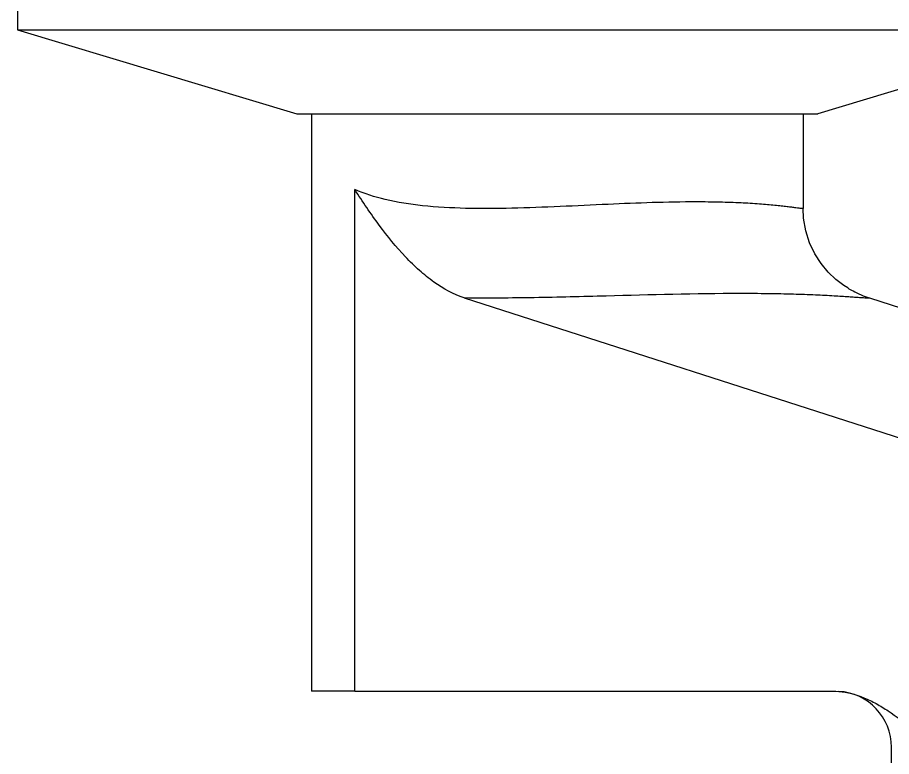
# Model space of a CAD drawing. Header units: millimetres. Extents: x 1122 to 9824, y -1894 to 216.
# Drawn here: x 8851.08 to 8898.03, y 59.82 to 99.48 of the extents above; entities that cross this region are included whole.
import ezdxf

# ---------------------------------------------------------------- set-up
doc = ezdxf.new("R2010")
doc.units = ezdxf.units.MM
doc.header["$LTSCALE"] = 40
doc.layers.add('DEF_LAYER_AXIS', color=7, linetype='Continuous')
doc.layers.add('DEF_LAYER_ROUND_FEAT', color=7, linetype='Continuous')

msp = doc.modelspace()

# ---------------------------------------------------------------- linework, layer by layer
at = {"color": 7, "linetype": 'Continuous'}
for p, q in [((8851.08, 102.816), (8851.08, 98.816)), ((8851.08, 98.816), (8866.08, 94.316)), ((8851.08, 98.816), (8909.08, 98.816)), ((8909.08, 98.816), (8894.08, 94.316)), ((8866.08, 94.316), (8894.08, 94.316)), ((8869.201, 63.316), (8866.88, 63.316)), ((8898.032, 59.316), (8898.032, 60.316))]:
    msp.add_line(p, q, dxfattribs=at)
at = {"layer": 'DEF_LAYER_AXIS', "color": 7, "linetype": 'Continuous'}
for p, q in [((8866.88, 94.316), (8866.88, 63.316)), ((8893.28, 94.316), (8893.28, 89.235))]:
    msp.add_line(p, q, dxfattribs=at)
at = {"layer": 'DEF_LAYER_ROUND_FEAT', "color": 7, "linetype": 'Continuous'}
for p, q in [((8869.201, 63.316), (8869.201, 90.25)), ((8875.084, 84.428), (8900.354, 76.316)), ((8896.841, 84.428), (8922.111, 76.316)), ((8869.201, 63.316), (8895.034, 63.316)), ((8895.034, 63.316), (8895.201, 63.311))]:
    msp.add_line(p, q, dxfattribs=at)
msp.add_lwpolyline([(8895.677, 84.97), (8895.472, 85.101), (8895.046, 85.424), (8894.634, 85.815), (8894.251, 86.275), (8893.913, 86.801), (8893.634, 87.388), (8893.428, 88.029), (8893.307, 88.714), (8893.28, 89.235)], dxfattribs=at)
msp.add_arc((8895.032, 60.316), 3, 0, 86.779, dxfattribs=at)
for points, knots in [([(8875.084, 84.428), (8874.499, 84.616), (8873.655, 85.088), (8872.651, 85.904), (8871.64, 86.898), (8870.466, 88.345), (8869.621, 89.598), (8869.201, 90.25)], [0, 0, 0, 0, 0.219096, 0.337528, 0.461507, 0.72367, 1, 1, 1, 1]), ([(8887.556, 89.583), (8885.972, 89.583), (8883.527, 89.493), (8880.223, 89.331), (8877.669, 89.231), (8875.206, 89.214), (8872.93, 89.337), (8870.93, 89.645), (8869.726, 90.018), (8869.201, 90.25)], [0, 0, 0, 0, 0.257245, 0.397034, 0.537121, 0.67209, 0.796772, 0.906874, 1, 1, 1, 1]), ([(8893.28, 89.235), (8893.28, 89.232), (8893.27, 89.227), (8893.239, 89.227), (8893.166, 89.231), (8893.047, 89.246), (8892.878, 89.268), (8892.664, 89.297), (8892.403, 89.329), (8892.097, 89.365), (8891.748, 89.402), (8891.355, 89.439), (8890.751, 89.487), (8889.9, 89.537), (8888.774, 89.575), (8887.976, 89.583), (8887.556, 89.583)], [0, 0, 0, 0, 0.001447, 0.004639, 0.017289, 0.038423, 0.067953, 0.105727, 0.151565, 0.205264, 0.266606, 0.335351, 0.411246, 0.583367, 0.780543, 1, 1, 1, 1]), ([(8889.882, 84.664), (8887.488, 84.664), (8883.808, 84.563), (8878.877, 84.433), (8876.337, 84.412), (8875.084, 84.428)], [0, 0, 0, 0, 0.485196, 0.746, 1, 1, 1, 1]), ([(8896.841, 84.428), (8896.835, 84.425), (8896.817, 84.422), (8896.764, 84.419), (8896.665, 84.422), (8896.508, 84.431), (8896.297, 84.445), (8896.033, 84.464), (8895.717, 84.486), (8895.348, 84.51), (8894.754, 84.546), (8893.889, 84.59), (8892.708, 84.631), (8891.351, 84.658), (8890.389, 84.664), (8889.882, 84.664)], [0, 0, 0, 0, 0.002918, 0.007646, 0.022729, 0.045417, 0.075746, 0.113703, 0.159251, 0.212318, 0.272801, 0.415446, 0.585687, 0.781435, 1, 1, 1, 1]), ([(8895.677, 84.97), (8895.771, 84.913), (8896.143, 84.7), (8896.538, 84.525), (8896.841, 84.428)], [0, 0, 0, 0, 0.256836, 1, 1, 1, 1]), ([(8895.201, 63.311), (8895.665, 63.285), (8896.363, 63.085), (8897.222, 62.66), (8898.091, 62.128), (8899.137, 61.34), (8899.945, 60.661), (8900.354, 60.316)], [0, 0, 0, 0, 0.230259, 0.35133, 0.476187, 0.734739, 1, 1, 1, 1])]:
    msp.add_open_spline(points, degree=3, knots=knots, dxfattribs=at)

doc.saveas('drawing.dxf')
